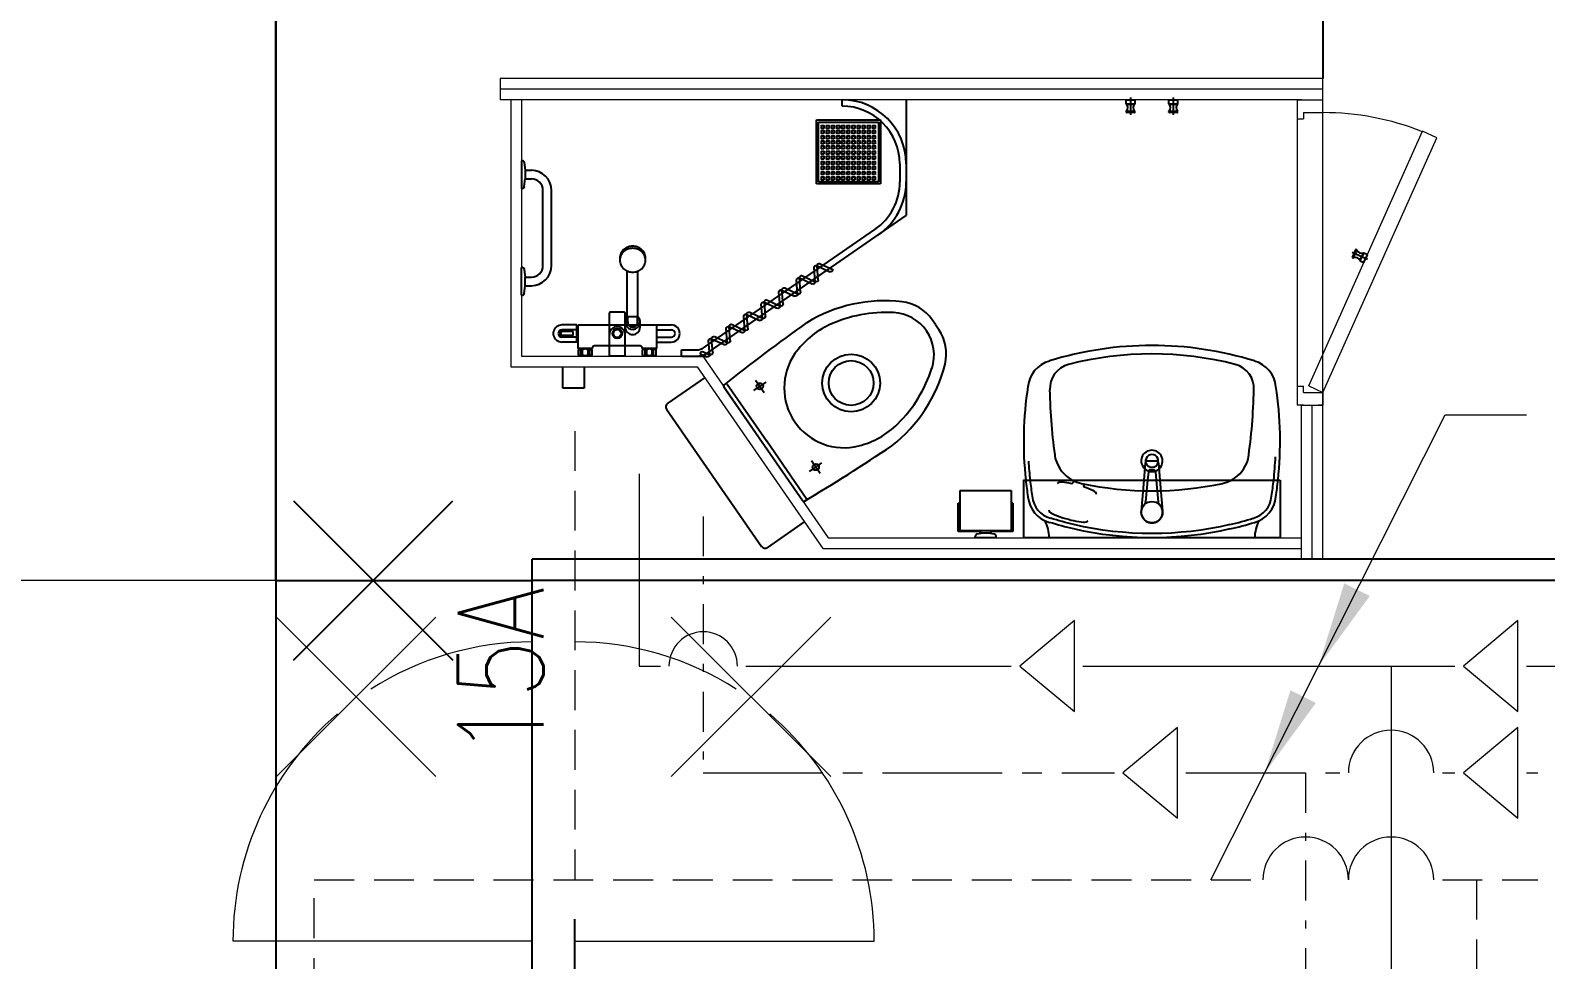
# Model space of a CAD drawing. Extents: x 475189 to 476029, y 1007718 to 1008015.
# Drawn here: x 475725.64 to 475744.65, y 1007975.47 to 1007987.13 of the extents above; entities that cross this region are included whole.
import ezdxf

# ---------------------------------------------------------------- set-up
doc = ezdxf.new("R2010")
doc.units = 0
doc.header["$LTSCALE"] = 2
doc.header["$MEASUREMENT"] = 0
doc.header["$PDMODE"] = 3
doc.header["$PDSIZE"] = -7
for name, pattern in [('CENTER2', [1.125, 0.75, -0.125, 0.125, -0.125]), ('DASHDOT2', [0.5, 0.25, -0.125, 0, -0.125]), ('HIDDEN', [0.375, 0.25, -0.125])]:
    doc.linetypes.add(name, pattern=pattern)
doc.layers.get('0').update_dxf_attribs({"linetype": 'CONTINUOUS', "lineweight": 0})
for name, color, linetype in [('DIVISION', 42, 'CONTINUOUS'), ('Furniture', 122, 'CONTINUOUS'), ('LAYER002', 7, 'CONTINUOUS'), ('Lining', 151, 'CONTINUOUS')]:
    doc.layers.add(name, color=color, linetype=linetype)
doc.styles.add('ROMANS', font='ROMANS.SHX')

msp = doc.modelspace()

# ---------------------------------------------------------------- linework, layer by layer
at = {"color": 8}
for p, q in [((475741.854, 1007986.523), (475731.534, 1007986.523)), ((475731.534, 1007986.523), (475731.534, 1007986.255)), ((475741.854, 1007986.389), (475731.534, 1007986.389)), ((475741.854, 1007980.492), (475741.854, 1007986.523)), ((475741.586, 1007986.255), (475731.534, 1007986.255)), ((475731.668, 1007986.255), (475731.668, 1007982.904)), ((475731.802, 1007986.255), (475731.802, 1007983.038)), ((475741.533, 1007986.255), (475741.854, 1007986.255)), ((475741.533, 1007986.255), (475741.533, 1007986.014)), ((475741.854, 1007986.094), (475741.854, 1007986.255)), ((475741.533, 1007986.014), (475741.533, 1007982.663)), ((475741.533, 1007986.014), (475741.613, 1007986.014)), ((475741.613, 1007986.094), (475741.854, 1007986.094)), ((475741.613, 1007986.094), (475741.613, 1007986.014)), ((475741.854, 1007982.583), (475741.854, 1007986.094)), ((475741.678, 1007982.665), (475743.105, 1007985.86)), ((475743.282, 1007985.778), (475743.105, 1007985.86)), ((475741.854, 1007982.583), (475743.282, 1007985.778)), ((475731.802, 1007983.038), (475733.992, 1007983.038)), ((475734.075, 1007983.038), (475735.65, 1007980.76)), ((475731.668, 1007982.904), (475734.005, 1007982.904)), ((475732.105, 1007982.904), (475733.537, 1007982.904)), ((475732.109, 1007982.904), (475733.542, 1007982.904)), ((475734.005, 1007982.904), (475735.58, 1007980.626)), ((475741.533, 1007982.663), (475741.533, 1007982.422)), ((475741.533, 1007982.663), (475741.613, 1007982.663)), ((475741.613, 1007982.583), (475741.613, 1007982.663)), ((475741.613, 1007982.583), (475741.854, 1007982.583)), ((475741.678, 1007982.665), (475741.854, 1007982.583)), ((475741.854, 1007982.583), (475741.854, 1007982.422)), ((475741.613, 1007982.422), (475741.533, 1007982.422)), ((475741.586, 1007982.422), (475741.854, 1007982.422)), ((475741.586, 1007980.492), (475741.586, 1007982.422)), ((475741.72, 1007980.492), (475741.72, 1007982.422)), ((475741.854, 1007982.422), (475741.801, 1007982.422)), ((475733.277, 1007981.564), (475733.277, 1007979.152)), ((475735.65, 1007980.76), (475741.586, 1007980.76)), ((475735.58, 1007980.626), (475741.586, 1007980.626)), ((475741.586, 1007980.492), (475741.854, 1007980.492)), ((475728.72, 1007980.224), (475667.604, 1007980.224)), ((475738.737, 1007979.721), (475738.053, 1007979.152)), ((475738.737, 1007978.582), (475738.737, 1007979.721)), ((475744.302, 1007979.721), (475743.618, 1007979.152)), ((475744.302, 1007978.582), (475744.302, 1007979.721)), ((475738.053, 1007979.152), (475738.737, 1007978.582)), ((475742.71, 1007979.152), (475742.71, 1007973.707)), ((475743.618, 1007979.152), (475744.302, 1007978.582)), ((475740.029, 1007978.381), (475739.346, 1007977.811)), ((475740.029, 1007977.242), (475740.029, 1007978.381)), ((475744.302, 1007978.381), (475743.618, 1007977.811)), ((475744.302, 1007977.242), (475744.302, 1007978.381)), ((475739.346, 1007977.811), (475740.029, 1007977.242)), ((475743.618, 1007977.811), (475744.302, 1007977.242)), ((475731.936, 1007975.701), (475728.183, 1007975.701)), ((475732.472, 1007975.701), (475736.226, 1007975.701))]:
    msp.add_line(p, q, dxfattribs=at)
at = {"color": 8, "linetype": 'HIDDEN'}
for p, q in [((475732.472, 1007982.1), (475732.472, 1007976.471)), ((475729.202, 1007944.989), (475729.202, 1007976.471)), ((475729.202, 1007976.471), (475740.994, 1007976.471)), ((475743.353, 1007976.471), (475744.55, 1007976.471)), ((475743.782, 1007976.471), (475743.782, 1007973.171))]:
    msp.add_line(p, q, dxfattribs=at)
at = {"color": 8, "linetype": 'DASHDOT2'}
for p, q in [((475734.081, 1007981.028), (475734.081, 1007977.811)), ((475741.638, 1007977.811), (475741.638, 1007973.836))]:
    msp.add_line(p, q, dxfattribs=at)
at = {"color": 8, "linetype": 'Continuous'}
for p, q in [((475733.277, 1007979.152), (475733.545, 1007979.152)), ((475734.617, 1007979.152), (475737.946, 1007979.152)), ((475738.844, 1007979.152), (475743.511, 1007979.152)), ((475744.409, 1007979.152), (475763.995, 1007979.152))]:
    msp.add_line(p, q, dxfattribs=at)
at = {"color": 8, "linetype": 'CENTER2'}
for p, q in [((475734.081, 1007977.811), (475739.239, 1007977.811)), ((475740.137, 1007977.811), (475742.067, 1007977.811)), ((475743.353, 1007977.811), (475743.511, 1007977.811)), ((475744.409, 1007977.811), (475744.55, 1007977.811))]:
    msp.add_line(p, q, dxfattribs=at)
at = {"color": 8}
msp.add_lwpolyline([(475740.45, 1007976.471), (475743.388, 1007982.304), (475744.41, 1007982.304)], dxfattribs=at)
for centre, radius, start, end in [((475741.854, 1007982.717), 3.377, 68.2988, 90), ((475734.081, 1007979.152), 0.429, 0, 180), ((475731.936, 1007975.701), 3.754, 90, 122.6057), ((475732.472, 1007975.701), 3.754, 57.3943, 90), ((475731.936, 1007975.701), 3.754, 130.6057, 180), ((475732.472, 1007975.701), 3.754, 0, 49.3943), ((475742.71, 1007977.811), 0.536, 0, 180), ((475741.638, 1007976.471), 0.536, 0, 180), ((475742.71, 1007976.471), 0.536, 0, 180)]:
    msp.add_arc(centre, radius, start, end, dxfattribs=at)
at = {"color": 8, "linetype": 'Continuous'}
for p in [(475729.728, 1007978.765), (475734.681, 1007978.765)]:
    msp.add_point(p, dxfattribs=at)
at = {"color": 8}
for points in [[(475742.442, 1007980.029), (475741.8, 1007979.152), (475742.123, 1007980.19)], [(475741.767, 1007978.689), (475741.125, 1007977.811), (475741.448, 1007978.849)]]:
    msp.add_solid(points, dxfattribs=at)
at = {"layer": 'DIVISION', "color": 8}
for p, q in [((475762.494, 1007980.492), (475731.936, 1007980.492)), ((475762.762, 1007980.224), (475731.936, 1007980.224))]:
    msp.add_line(p, q, dxfattribs=at)
at = {"layer": 'DIVISION', "color": 8, "linetype": 'Continuous'}
msp.add_line((475731.936, 1007980.224), (475731.936, 1007980.492), dxfattribs=at)
at = {"layer": 'Furniture', "color": 8}
for p, q in [((475735.823, 1007986.175), (475735.823, 1007986.255)), ((475736.627, 1007986.255), (475736.627, 1007985.224)), ((475739.388, 1007986.204), (475739.495, 1007986.204)), ((475739.39, 1007986.2), (475739.494, 1007986.2)), ((475739.442, 1007986.282), (475739.442, 1007986.067)), ((475739.924, 1007986.204), (475740.031, 1007986.204)), ((475739.926, 1007986.2), (475740.03, 1007986.2)), ((475739.978, 1007986.282), (475739.978, 1007986.067)), ((475735.501, 1007985.199), (475735.501, 1007986.003)), ((475735.501, 1007986.003), (475736.306, 1007986.003)), ((475736.306, 1007986.003), (475736.306, 1007985.199)), ((475739.388, 1007986.1), (475739.388, 1007986.108)), ((475739.388, 1007986.108), (475739.495, 1007986.108)), ((475739.388, 1007986.1), (475739.495, 1007986.1)), ((475739.39, 1007986.112), (475739.494, 1007986.112)), ((475739.49, 1007986.094), (475739.394, 1007986.094)), ((475739.495, 1007986.1), (475739.495, 1007986.108)), ((475739.924, 1007986.1), (475739.924, 1007986.108)), ((475739.924, 1007986.108), (475740.031, 1007986.108)), ((475739.924, 1007986.1), (475740.031, 1007986.1)), ((475739.926, 1007986.112), (475740.03, 1007986.112)), ((475740.026, 1007986.094), (475739.93, 1007986.094)), ((475740.031, 1007986.1), (475740.031, 1007986.108)), ((475735.528, 1007985.226), (475735.528, 1007985.976)), ((475735.528, 1007985.976), (475736.279, 1007985.976)), ((475736.279, 1007985.976), (475736.279, 1007985.226)), ((475731.802, 1007985.491), (475731.811, 1007985.491)), ((475731.802, 1007985.491), (475731.802, 1007985.143)), ((475731.837, 1007985.468), (475731.849, 1007985.37)), ((475736.547, 1007985.452), (475736.547, 1007985.224)), ((475736.627, 1007985.451), (475736.627, 1007984.802)), ((475731.837, 1007985.166), (475731.849, 1007985.263)), ((475731.849, 1007985.37), (475731.849, 1007985.263)), ((475731.849, 1007985.37), (475731.926, 1007985.37)), ((475731.849, 1007985.263), (475731.926, 1007985.263)), ((475736.279, 1007985.226), (475735.528, 1007985.226)), ((475731.802, 1007985.143), (475731.811, 1007985.143)), ((475732.07, 1007984.175), (475732.07, 1007985.118)), ((475732.178, 1007984.175), (475732.178, 1007985.118)), ((475736.306, 1007985.199), (475735.501, 1007985.199)), ((475734.075, 1007983.038), (475736.627, 1007984.802)), ((475734.097, 1007983.151), (475736.235, 1007984.629)), ((475742.416, 1007984.251), (475742.22, 1007984.339)), ((475742.264, 1007984.372), (475742.225, 1007984.284)), ((475742.228, 1007984.277), (475742.272, 1007984.375)), ((475742.228, 1007984.277), (475742.236, 1007984.273)), ((475742.236, 1007984.273), (475742.279, 1007984.371)), ((475742.24, 1007984.273), (475742.282, 1007984.368)), ((475742.272, 1007984.375), (475742.279, 1007984.371)), ((475742.32, 1007984.237), (475742.363, 1007984.332)), ((475742.323, 1007984.234), (475742.367, 1007984.332)), ((475742.414, 1007984.311), (475742.367, 1007984.332)), ((475742.37, 1007984.213), (475742.414, 1007984.311)), ((475731.802, 1007983.802), (475731.802, 1007984.151)), ((475731.802, 1007984.151), (475731.811, 1007984.151)), ((475731.837, 1007984.127), (475731.849, 1007984.03)), ((475733.129, 1007983.535), (475733.129, 1007984.106)), ((475733.263, 1007983.535), (475733.263, 1007984.106)), ((475734.144, 1007983.086), (475735.654, 1007984.13)), ((475735.486, 1007983.972), (475735.472, 1007984.146)), ((475735.524, 1007983.998), (475735.51, 1007984.173)), ((475735.51, 1007984.173), (475735.668, 1007984.098)), ((475735.548, 1007984.199), (475735.706, 1007984.124)), ((475742.323, 1007984.234), (475742.37, 1007984.213)), ((475731.837, 1007983.826), (475731.849, 1007983.923)), ((475731.849, 1007984.03), (475731.926, 1007984.03)), ((475731.849, 1007983.923), (475731.849, 1007984.03)), ((475731.849, 1007983.923), (475731.926, 1007983.923)), ((475735.107, 1007983.894), (475735.265, 1007983.819)), ((475735.265, 1007983.819), (475735.251, 1007983.994)), ((475735.289, 1007984.02), (475735.448, 1007983.945)), ((475735.303, 1007983.846), (475735.289, 1007984.02)), ((475735.327, 1007984.047), (475735.486, 1007983.972)), ((475731.802, 1007983.802), (475731.811, 1007983.802)), ((475734.862, 1007983.541), (475734.848, 1007983.715)), ((475734.848, 1007983.715), (475735.006, 1007983.64)), ((475734.886, 1007983.742), (475735.045, 1007983.667)), ((475735.045, 1007983.667), (475735.03, 1007983.841)), ((475735.083, 1007983.693), (475735.069, 1007983.868)), ((475735.069, 1007983.868), (475735.227, 1007983.793)), ((475732.904, 1007983.309), (475732.904, 1007983.58)), ((475733.092, 1007983.591), (475732.915, 1007983.591)), ((475733.102, 1007983.309), (475733.102, 1007983.58)), ((475733.129, 1007983.573), (475733.102, 1007983.573)), ((475733.129, 1007983.47), (475733.129, 1007983.573)), ((475733.129, 1007983.535), (475733.263, 1007983.535)), ((475733.135, 1007983.47), (475733.135, 1007983.535)), ((475733.258, 1007983.47), (475733.258, 1007983.535)), ((475734.604, 1007983.362), (475734.589, 1007983.537)), ((475734.642, 1007983.388), (475734.628, 1007983.563)), ((475734.628, 1007983.563), (475734.786, 1007983.488)), ((475734.666, 1007983.589), (475734.824, 1007983.514)), ((475734.824, 1007983.514), (475734.81, 1007983.689)), ((475732.203, 1007983.344), (475732.204, 1007983.344)), ((475732.204, 1007983.301), (475732.204, 1007983.344)), ((475732.497, 1007983.368), (475732.308, 1007983.368)), ((475732.497, 1007983.43), (475732.309, 1007983.43)), ((475732.451, 1007983.349), (475732.312, 1007983.349)), ((475732.448, 1007983.348), (475732.313, 1007983.348)), ((475732.448, 1007983.297), (475732.448, 1007983.348)), ((475732.451, 1007983.296), (475732.451, 1007983.349)), ((475732.497, 1007983.215), (475732.497, 1007983.43)), ((475732.513, 1007983.416), (475732.497, 1007983.416)), ((475732.513, 1007983.135), (475732.513, 1007983.43)), ((475732.513, 1007983.43), (475733.003, 1007983.43)), ((475733.003, 1007983.43), (475733.494, 1007983.43)), ((475733.29, 1007983.403), (475733.29, 1007983.47)), ((475733.494, 1007983.43), (475733.494, 1007983.135)), ((475733.494, 1007983.43), (475733.681, 1007983.43)), ((475733.494, 1007983.368), (475733.682, 1007983.368)), ((475734.383, 1007983.209), (475734.369, 1007983.384)), ((475734.421, 1007983.236), (475734.407, 1007983.411)), ((475734.407, 1007983.411), (475734.565, 1007983.335)), ((475734.445, 1007983.437), (475734.604, 1007983.362)), ((475736.995, 1007983.434), (475736.954, 1007983.494)), ((475736.995, 1007983.434), (475737.036, 1007983.374)), ((475732.204, 1007983.301), (475732.203, 1007983.301)), ((475732.497, 1007983.277), (475732.308, 1007983.277)), ((475732.497, 1007983.215), (475732.309, 1007983.215)), ((475732.451, 1007983.296), (475732.312, 1007983.296)), ((475732.448, 1007983.297), (475732.313, 1007983.297)), ((475732.513, 1007983.229), (475732.497, 1007983.229)), ((475732.513, 1007983.14), (475732.513, 1007983.135)), ((475732.69, 1007983.135), (475732.513, 1007983.135)), ((475732.69, 1007983.14), (475732.69, 1007983.135)), ((475733.29, 1007983.167), (475732.716, 1007983.167)), ((475732.904, 1007983.038), (475732.904, 1007983.309)), ((475733.102, 1007983.038), (475733.102, 1007983.309)), ((475733.317, 1007983.14), (475733.317, 1007983.135)), ((475733.494, 1007983.135), (475733.317, 1007983.135)), ((475733.494, 1007983.277), (475733.682, 1007983.277)), ((475733.494, 1007983.215), (475733.681, 1007983.215)), ((475734.163, 1007983.057), (475734.148, 1007983.232)), ((475734.187, 1007983.258), (475734.345, 1007983.183)), ((475734.201, 1007983.083), (475734.187, 1007983.258)), ((475734.225, 1007983.285), (475734.383, 1007983.209)), ((475732.515, 1007983.057), (475732.515, 1007983.116)), ((475732.516, 1007983.116), (475732.515, 1007983.116)), ((475732.516, 1007983.057), (475732.515, 1007983.057)), ((475732.516, 1007983.057), (475732.516, 1007983.116)), ((475732.682, 1007983.038), (475732.521, 1007983.038)), ((475732.548, 1007983.057), (475732.548, 1007983.116)), ((475732.569, 1007983.116), (475732.548, 1007983.116)), ((475732.569, 1007983.057), (475732.548, 1007983.057)), ((475732.569, 1007983.057), (475732.569, 1007983.116)), ((475732.633, 1007983.116), (475732.633, 1007983.057)), ((475732.654, 1007983.116), (475732.633, 1007983.116)), ((475732.654, 1007983.057), (475732.633, 1007983.057)), ((475732.654, 1007983.057), (475732.654, 1007983.116)), ((475732.686, 1007983.057), (475732.686, 1007983.116)), ((475732.686, 1007983.116), (475732.687, 1007983.116)), ((475732.686, 1007983.057), (475732.687, 1007983.057)), ((475732.687, 1007983.057), (475732.687, 1007983.116)), ((475733.102, 1007983.038), (475732.904, 1007983.038)), ((475733.319, 1007983.057), (475733.319, 1007983.116)), ((475733.32, 1007983.116), (475733.319, 1007983.116)), ((475733.32, 1007983.057), (475733.319, 1007983.057)), ((475733.32, 1007983.057), (475733.32, 1007983.116)), ((475733.486, 1007983.038), (475733.325, 1007983.038)), ((475733.352, 1007983.057), (475733.352, 1007983.116)), ((475733.373, 1007983.116), (475733.352, 1007983.116)), ((475733.373, 1007983.057), (475733.352, 1007983.057)), ((475733.373, 1007983.057), (475733.373, 1007983.116)), ((475733.437, 1007983.116), (475733.437, 1007983.057)), ((475733.458, 1007983.116), (475733.437, 1007983.116)), ((475733.458, 1007983.057), (475733.437, 1007983.057)), ((475733.458, 1007983.057), (475733.458, 1007983.116)), ((475733.49, 1007983.057), (475733.49, 1007983.116)), ((475733.49, 1007983.116), (475733.491, 1007983.116)), ((475733.49, 1007983.057), (475733.491, 1007983.057)), ((475733.491, 1007983.057), (475733.491, 1007983.116)), ((475733.807, 1007983.038), (475733.807, 1007983.119)), ((475733.807, 1007983.119), (475733.992, 1007983.119)), ((475733.807, 1007983.038), (475734.075, 1007983.038)), ((475734.045, 1007983.068), (475734.124, 1007983.031)), ((475734.083, 1007983.095), (475734.163, 1007983.057)), ((475732.322, 1007982.636), (475732.322, 1007982.904)), ((475732.59, 1007982.904), (475732.59, 1007982.636)), ((475734.099, 1007982.768), (475733.636, 1007982.448)), ((475732.59, 1007982.636), (475732.322, 1007982.636)), ((475734.34, 1007982.656), (475735.329, 1007981.225)), ((475734.383, 1007982.687), (475734.878, 1007981.971)), ((475734.715, 1007982.607), (475734.87, 1007982.714)), ((475734.739, 1007982.738), (475734.846, 1007982.584)), ((475733.622, 1007982.373), (475734.811, 1007980.653)), ((475735.383, 1007981.24), (475734.878, 1007981.971)), ((475735.416, 1007981.593), (475735.571, 1007981.7)), ((475735.547, 1007981.569), (475735.44, 1007981.724)), ((475739.627, 1007981.7), (475739.609, 1007981.484)), ((475739.654, 1007981.725), (475739.766, 1007981.725)), ((475739.728, 1007981.612), (475739.691, 1007981.612)), ((475739.792, 1007981.7), (475739.811, 1007981.484)), ((475739.609, 1007981.484), (475739.576, 1007981.093)), ((475739.656, 1007981.484), (475739.631, 1007981.21)), ((475739.665, 1007981.588), (475739.656, 1007981.484)), ((475739.755, 1007981.588), (475739.764, 1007981.484)), ((475739.764, 1007981.484), (475739.788, 1007981.21)), ((475739.811, 1007981.484), (475739.843, 1007981.093)), ((475737.303, 1007981.355), (475737.946, 1007981.355)), ((475737.303, 1007980.84), (475737.303, 1007981.355)), ((475737.946, 1007981.355), (475737.946, 1007980.84)), ((475737.281, 1007981.194), (475737.297, 1007981.194)), ((475737.281, 1007980.84), (475737.281, 1007981.194)), ((475737.297, 1007980.84), (475737.297, 1007981.194)), ((475737.967, 1007981.194), (475737.951, 1007981.194)), ((475737.951, 1007981.194), (475737.951, 1007980.84)), ((475737.967, 1007981.194), (475737.967, 1007980.84)), ((475735.349, 1007980.96), (475734.886, 1007980.64)), ((475737.547, 1007980.84), (475737.281, 1007980.84)), ((475737.946, 1007980.846), (475737.303, 1007980.846)), ((475737.49, 1007980.76), (475737.491, 1007980.776)), ((475737.758, 1007980.76), (475737.49, 1007980.76)), ((475737.558, 1007980.814), (475737.556, 1007980.814)), ((475737.557, 1007980.819), (475737.557, 1007980.83)), ((475737.691, 1007980.819), (475737.557, 1007980.819)), ((475737.691, 1007980.819), (475737.691, 1007980.83)), ((475737.692, 1007980.814), (475737.691, 1007980.814)), ((475737.967, 1007980.84), (475737.702, 1007980.84)), ((475737.758, 1007980.76), (475737.757, 1007980.776)), ((475738.731, 1007980.76), (475738.423, 1007980.76)), ((475740.996, 1007980.76), (475740.688, 1007980.76))]:
    msp.add_line(p, q, dxfattribs=at)
for points in [[(475739.388, 1007986.204), (475739.388, 1007986.255), (475739.495, 1007986.255), (475739.495, 1007986.204)], [(475739.924, 1007986.204), (475739.924, 1007986.255), (475740.031, 1007986.255), (475740.031, 1007986.204)]]:
    msp.add_lwpolyline(points, dxfattribs=at)
for points in [[(475735.596, 1007985.895), (475735.564, 1007985.895), (475735.564, 1007985.932), (475735.596, 1007985.932)], [(475735.596, 1007985.831), (475735.564, 1007985.831), (475735.564, 1007985.868), (475735.596, 1007985.868)], [(475735.596, 1007985.766), (475735.564, 1007985.766), (475735.564, 1007985.804), (475735.596, 1007985.804)], [(475735.66, 1007985.895), (475735.629, 1007985.895), (475735.629, 1007985.932), (475735.66, 1007985.932)], [(475735.66, 1007985.831), (475735.629, 1007985.831), (475735.629, 1007985.868), (475735.66, 1007985.868)], [(475735.66, 1007985.766), (475735.629, 1007985.766), (475735.629, 1007985.804), (475735.66, 1007985.804)], [(475735.724, 1007985.895), (475735.693, 1007985.895), (475735.693, 1007985.932), (475735.724, 1007985.932)], [(475735.724, 1007985.831), (475735.693, 1007985.831), (475735.693, 1007985.868), (475735.724, 1007985.868)], [(475735.724, 1007985.766), (475735.693, 1007985.766), (475735.693, 1007985.804), (475735.724, 1007985.804)], [(475735.789, 1007985.895), (475735.757, 1007985.895), (475735.757, 1007985.932), (475735.789, 1007985.932)], [(475735.789, 1007985.831), (475735.757, 1007985.831), (475735.757, 1007985.868), (475735.789, 1007985.868)], [(475735.789, 1007985.766), (475735.757, 1007985.766), (475735.757, 1007985.804), (475735.789, 1007985.804)], [(475735.853, 1007985.895), (475735.822, 1007985.895), (475735.822, 1007985.932), (475735.853, 1007985.932)], [(475735.853, 1007985.831), (475735.822, 1007985.831), (475735.822, 1007985.868), (475735.853, 1007985.868)], [(475735.853, 1007985.766), (475735.822, 1007985.766), (475735.822, 1007985.804), (475735.853, 1007985.804)], [(475735.917, 1007985.895), (475735.886, 1007985.895), (475735.886, 1007985.932), (475735.917, 1007985.932)], [(475735.917, 1007985.831), (475735.886, 1007985.831), (475735.886, 1007985.868), (475735.917, 1007985.868)], [(475735.917, 1007985.766), (475735.886, 1007985.766), (475735.886, 1007985.804), (475735.917, 1007985.804)], [(475735.982, 1007985.895), (475735.95, 1007985.895), (475735.95, 1007985.932), (475735.982, 1007985.932)], [(475735.982, 1007985.831), (475735.95, 1007985.831), (475735.95, 1007985.868), (475735.982, 1007985.868)], [(475735.982, 1007985.766), (475735.95, 1007985.766), (475735.95, 1007985.804), (475735.982, 1007985.804)], [(475736.046, 1007985.895), (475736.015, 1007985.895), (475736.015, 1007985.932), (475736.046, 1007985.932)], [(475736.046, 1007985.831), (475736.015, 1007985.831), (475736.015, 1007985.868), (475736.046, 1007985.868)], [(475736.046, 1007985.766), (475736.015, 1007985.766), (475736.015, 1007985.804), (475736.046, 1007985.804)], [(475736.11, 1007985.895), (475736.079, 1007985.895), (475736.079, 1007985.932), (475736.11, 1007985.932)], [(475736.11, 1007985.831), (475736.079, 1007985.831), (475736.079, 1007985.868), (475736.11, 1007985.868)], [(475736.11, 1007985.766), (475736.079, 1007985.766), (475736.079, 1007985.804), (475736.11, 1007985.804)], [(475736.175, 1007985.895), (475736.143, 1007985.895), (475736.143, 1007985.932), (475736.175, 1007985.932)], [(475736.175, 1007985.831), (475736.143, 1007985.831), (475736.143, 1007985.868), (475736.175, 1007985.868)], [(475736.175, 1007985.766), (475736.143, 1007985.766), (475736.143, 1007985.804), (475736.175, 1007985.804)], [(475736.239, 1007985.895), (475736.208, 1007985.895), (475736.208, 1007985.932), (475736.239, 1007985.932)], [(475736.239, 1007985.831), (475736.208, 1007985.831), (475736.208, 1007985.868), (475736.239, 1007985.868)], [(475736.239, 1007985.766), (475736.208, 1007985.766), (475736.208, 1007985.804), (475736.239, 1007985.804)], [(475735.596, 1007985.702), (475735.564, 1007985.702), (475735.564, 1007985.739), (475735.596, 1007985.739)], [(475735.596, 1007985.638), (475735.564, 1007985.638), (475735.564, 1007985.675), (475735.596, 1007985.675)], [(475735.596, 1007985.573), (475735.564, 1007985.573), (475735.564, 1007985.611), (475735.596, 1007985.611)], [(475735.66, 1007985.702), (475735.629, 1007985.702), (475735.629, 1007985.739), (475735.66, 1007985.739)], [(475735.66, 1007985.638), (475735.629, 1007985.638), (475735.629, 1007985.675), (475735.66, 1007985.675)], [(475735.66, 1007985.573), (475735.629, 1007985.573), (475735.629, 1007985.611), (475735.66, 1007985.611)], [(475735.724, 1007985.702), (475735.693, 1007985.702), (475735.693, 1007985.739), (475735.724, 1007985.739)], [(475735.724, 1007985.638), (475735.693, 1007985.638), (475735.693, 1007985.675), (475735.724, 1007985.675)], [(475735.724, 1007985.573), (475735.693, 1007985.573), (475735.693, 1007985.611), (475735.724, 1007985.611)], [(475735.789, 1007985.702), (475735.757, 1007985.702), (475735.757, 1007985.739), (475735.789, 1007985.739)], [(475735.789, 1007985.638), (475735.757, 1007985.638), (475735.757, 1007985.675), (475735.789, 1007985.675)], [(475735.789, 1007985.573), (475735.757, 1007985.573), (475735.757, 1007985.611), (475735.789, 1007985.611)], [(475735.853, 1007985.702), (475735.822, 1007985.702), (475735.822, 1007985.739), (475735.853, 1007985.739)], [(475735.853, 1007985.638), (475735.822, 1007985.638), (475735.822, 1007985.675), (475735.853, 1007985.675)], [(475735.853, 1007985.573), (475735.822, 1007985.573), (475735.822, 1007985.611), (475735.853, 1007985.611)], [(475735.917, 1007985.702), (475735.886, 1007985.702), (475735.886, 1007985.739), (475735.917, 1007985.739)], [(475735.917, 1007985.638), (475735.886, 1007985.638), (475735.886, 1007985.675), (475735.917, 1007985.675)], [(475735.917, 1007985.573), (475735.886, 1007985.573), (475735.886, 1007985.611), (475735.917, 1007985.611)], [(475735.982, 1007985.702), (475735.95, 1007985.702), (475735.95, 1007985.739), (475735.982, 1007985.739)], [(475735.982, 1007985.638), (475735.95, 1007985.638), (475735.95, 1007985.675), (475735.982, 1007985.675)], [(475735.982, 1007985.573), (475735.95, 1007985.573), (475735.95, 1007985.611), (475735.982, 1007985.611)], [(475736.046, 1007985.702), (475736.015, 1007985.702), (475736.015, 1007985.739), (475736.046, 1007985.739)], [(475736.046, 1007985.638), (475736.015, 1007985.638), (475736.015, 1007985.675), (475736.046, 1007985.675)], [(475736.046, 1007985.573), (475736.015, 1007985.573), (475736.015, 1007985.611), (475736.046, 1007985.611)], [(475736.11, 1007985.702), (475736.079, 1007985.702), (475736.079, 1007985.739), (475736.11, 1007985.739)], [(475736.11, 1007985.638), (475736.079, 1007985.638), (475736.079, 1007985.675), (475736.11, 1007985.675)], [(475736.11, 1007985.573), (475736.079, 1007985.573), (475736.079, 1007985.611), (475736.11, 1007985.611)], [(475736.175, 1007985.702), (475736.143, 1007985.702), (475736.143, 1007985.739), (475736.175, 1007985.739)], [(475736.175, 1007985.638), (475736.143, 1007985.638), (475736.143, 1007985.675), (475736.175, 1007985.675)], [(475736.175, 1007985.573), (475736.143, 1007985.573), (475736.143, 1007985.611), (475736.175, 1007985.611)], [(475736.239, 1007985.702), (475736.208, 1007985.702), (475736.208, 1007985.739), (475736.239, 1007985.739)], [(475736.239, 1007985.638), (475736.208, 1007985.638), (475736.208, 1007985.675), (475736.239, 1007985.675)], [(475736.239, 1007985.573), (475736.208, 1007985.573), (475736.208, 1007985.611), (475736.239, 1007985.611)], [(475735.596, 1007985.509), (475735.564, 1007985.509), (475735.564, 1007985.546), (475735.596, 1007985.546)], [(475735.596, 1007985.445), (475735.564, 1007985.445), (475735.564, 1007985.482), (475735.596, 1007985.482)], [(475735.596, 1007985.38), (475735.564, 1007985.38), (475735.564, 1007985.418), (475735.596, 1007985.418)], [(475735.66, 1007985.509), (475735.629, 1007985.509), (475735.629, 1007985.546), (475735.66, 1007985.546)], [(475735.66, 1007985.445), (475735.629, 1007985.445), (475735.629, 1007985.482), (475735.66, 1007985.482)], [(475735.66, 1007985.38), (475735.629, 1007985.38), (475735.629, 1007985.418), (475735.66, 1007985.418)], [(475735.724, 1007985.509), (475735.693, 1007985.509), (475735.693, 1007985.546), (475735.724, 1007985.546)], [(475735.724, 1007985.445), (475735.693, 1007985.445), (475735.693, 1007985.482), (475735.724, 1007985.482)], [(475735.724, 1007985.38), (475735.693, 1007985.38), (475735.693, 1007985.418), (475735.724, 1007985.418)], [(475735.789, 1007985.509), (475735.757, 1007985.509), (475735.757, 1007985.546), (475735.789, 1007985.546)], [(475735.789, 1007985.445), (475735.757, 1007985.445), (475735.757, 1007985.482), (475735.789, 1007985.482)], [(475735.789, 1007985.38), (475735.757, 1007985.38), (475735.757, 1007985.418), (475735.789, 1007985.418)], [(475735.853, 1007985.509), (475735.822, 1007985.509), (475735.822, 1007985.546), (475735.853, 1007985.546)], [(475735.853, 1007985.445), (475735.822, 1007985.445), (475735.822, 1007985.482), (475735.853, 1007985.482)], [(475735.853, 1007985.38), (475735.822, 1007985.38), (475735.822, 1007985.418), (475735.853, 1007985.418)], [(475735.917, 1007985.509), (475735.886, 1007985.509), (475735.886, 1007985.546), (475735.917, 1007985.546)], [(475735.917, 1007985.445), (475735.886, 1007985.445), (475735.886, 1007985.482), (475735.917, 1007985.482)], [(475735.917, 1007985.38), (475735.886, 1007985.38), (475735.886, 1007985.418), (475735.917, 1007985.418)], [(475735.982, 1007985.509), (475735.95, 1007985.509), (475735.95, 1007985.546), (475735.982, 1007985.546)], [(475735.982, 1007985.445), (475735.95, 1007985.445), (475735.95, 1007985.482), (475735.982, 1007985.482)], [(475735.982, 1007985.38), (475735.95, 1007985.38), (475735.95, 1007985.418), (475735.982, 1007985.418)], [(475736.046, 1007985.509), (475736.015, 1007985.509), (475736.015, 1007985.546), (475736.046, 1007985.546)], [(475736.046, 1007985.445), (475736.015, 1007985.445), (475736.015, 1007985.482), (475736.046, 1007985.482)], [(475736.046, 1007985.38), (475736.015, 1007985.38), (475736.015, 1007985.418), (475736.046, 1007985.418)], [(475736.11, 1007985.509), (475736.079, 1007985.509), (475736.079, 1007985.546), (475736.11, 1007985.546)], [(475736.11, 1007985.445), (475736.079, 1007985.445), (475736.079, 1007985.482), (475736.11, 1007985.482)], [(475736.11, 1007985.38), (475736.079, 1007985.38), (475736.079, 1007985.418), (475736.11, 1007985.418)], [(475736.175, 1007985.509), (475736.143, 1007985.509), (475736.143, 1007985.546), (475736.175, 1007985.546)], [(475736.175, 1007985.445), (475736.143, 1007985.445), (475736.143, 1007985.482), (475736.175, 1007985.482)], [(475736.175, 1007985.38), (475736.143, 1007985.38), (475736.143, 1007985.418), (475736.175, 1007985.418)], [(475736.239, 1007985.509), (475736.208, 1007985.509), (475736.208, 1007985.546), (475736.239, 1007985.546)], [(475736.239, 1007985.445), (475736.208, 1007985.445), (475736.208, 1007985.482), (475736.239, 1007985.482)], [(475736.239, 1007985.38), (475736.208, 1007985.38), (475736.208, 1007985.418), (475736.239, 1007985.418)], [(475735.596, 1007985.316), (475735.564, 1007985.316), (475735.564, 1007985.353), (475735.596, 1007985.353)], [(475735.596, 1007985.252), (475735.564, 1007985.252), (475735.564, 1007985.289), (475735.596, 1007985.289)], [(475735.66, 1007985.316), (475735.629, 1007985.316), (475735.629, 1007985.353), (475735.66, 1007985.353)], [(475735.66, 1007985.252), (475735.629, 1007985.252), (475735.629, 1007985.289), (475735.66, 1007985.289)], [(475735.724, 1007985.316), (475735.693, 1007985.316), (475735.693, 1007985.353), (475735.724, 1007985.353)], [(475735.724, 1007985.252), (475735.693, 1007985.252), (475735.693, 1007985.289), (475735.724, 1007985.289)], [(475735.789, 1007985.316), (475735.757, 1007985.316), (475735.757, 1007985.353), (475735.789, 1007985.353)], [(475735.789, 1007985.252), (475735.757, 1007985.252), (475735.757, 1007985.289), (475735.789, 1007985.289)], [(475735.853, 1007985.316), (475735.822, 1007985.316), (475735.822, 1007985.353), (475735.853, 1007985.353)], [(475735.853, 1007985.252), (475735.822, 1007985.252), (475735.822, 1007985.289), (475735.853, 1007985.289)], [(475735.917, 1007985.316), (475735.886, 1007985.316), (475735.886, 1007985.353), (475735.917, 1007985.353)], [(475735.917, 1007985.252), (475735.886, 1007985.252), (475735.886, 1007985.289), (475735.917, 1007985.289)], [(475735.982, 1007985.316), (475735.95, 1007985.316), (475735.95, 1007985.353), (475735.982, 1007985.353)], [(475735.982, 1007985.252), (475735.95, 1007985.252), (475735.95, 1007985.289), (475735.982, 1007985.289)], [(475736.046, 1007985.316), (475736.015, 1007985.316), (475736.015, 1007985.353), (475736.046, 1007985.353)], [(475736.046, 1007985.252), (475736.015, 1007985.252), (475736.015, 1007985.289), (475736.046, 1007985.289)], [(475736.11, 1007985.316), (475736.079, 1007985.316), (475736.079, 1007985.353), (475736.11, 1007985.353)], [(475736.11, 1007985.252), (475736.079, 1007985.252), (475736.079, 1007985.289), (475736.11, 1007985.289)], [(475736.175, 1007985.316), (475736.143, 1007985.316), (475736.143, 1007985.353), (475736.175, 1007985.353)], [(475736.175, 1007985.252), (475736.143, 1007985.252), (475736.143, 1007985.289), (475736.175, 1007985.289)], [(475736.239, 1007985.316), (475736.208, 1007985.316), (475736.208, 1007985.353), (475736.239, 1007985.353)], [(475736.239, 1007985.252), (475736.208, 1007985.252), (475736.208, 1007985.289), (475736.239, 1007985.289)], [(475741.318, 1007981.484), (475741.318, 1007980.76), (475738.102, 1007980.76), (475738.102, 1007981.484)]]:
    msp.add_lwpolyline(points, close=True, dxfattribs=at)
for points in [[(475733.357, 1007984.258, 0.052075), (475733.356, 1007984.287, 0.05173), (475733.349, 1007984.315, 0.05089), (475733.337, 1007984.342, 0.049718), (475733.319, 1007984.366, 0.048423), (475733.297, 1007984.386, 0.047205), (475733.271, 1007984.402, 0.046227), (475733.242, 1007984.413, 0.045603), (475733.211, 1007984.418, 0.045396), (475733.18, 1007984.418, 0.045626), (475733.149, 1007984.413, 0.046271), (475733.12, 1007984.401, 0.047264), (475733.094, 1007984.385, 0.048491), (475733.072, 1007984.365, 0.049785), (475733.055, 1007984.341, 0.050944), (475733.043, 1007984.314, 0.051762), (475733.036, 1007984.285, 0.052077), (475733.036, 1007984.256, 0.052077)], [(475732.633, 1007983.116, 0.053646), (475732.625, 1007983.123, 0.055269), (475732.616, 1007983.127, 0.056428), (475732.606, 1007983.129, 0.056849), (475732.596, 1007983.129, 0.056428), (475732.586, 1007983.127, 0.055269), (475732.577, 1007983.123, 0.053646), (475732.569, 1007983.116, 0.053646)], [(475733.437, 1007983.116, 0.053646), (475733.429, 1007983.123, 0.055269), (475733.42, 1007983.127, 0.056428), (475733.41, 1007983.129, 0.056849), (475733.4, 1007983.129, 0.056428), (475733.39, 1007983.127, 0.055269), (475733.381, 1007983.123, 0.053646), (475733.373, 1007983.116, 0.053646)], [(475732.633, 1007983.057, -0.053646), (475732.625, 1007983.051, -0.055269), (475732.616, 1007983.046, -0.056428), (475732.606, 1007983.044, -0.056849), (475732.596, 1007983.044, -0.056428), (475732.586, 1007983.046, -0.055269), (475732.577, 1007983.051, -0.053646), (475732.569, 1007983.057, -0.053646)], [(475733.437, 1007983.057, -0.053646), (475733.429, 1007983.051, -0.055269), (475733.42, 1007983.046, -0.056428), (475733.41, 1007983.044, -0.056849), (475733.4, 1007983.044, -0.056428), (475733.39, 1007983.046, -0.055269), (475733.381, 1007983.051, -0.053646), (475733.373, 1007983.057, -0.053646)], [(475738.502, 1007981.746, -0.014975), (475738.454, 1007982.179, -0.014955), (475738.431, 1007982.615, -0.014955)], [(475740.917, 1007981.746, 0.014975), (475740.966, 1007982.179, 0.014955), (475740.989, 1007982.615, 0.014955)], [(475740.688, 1007980.871, -0.113761), (475738.731, 1007980.871, -0.018329), (475738.423, 1007980.954)], [(475740.688, 1007980.926, -0.115217), (475738.731, 1007980.926, -0.017611), (475738.439, 1007981.006)], [(475738.731, 1007980.926, -0.017611), (475738.439, 1007981.006)], [(475740.688, 1007980.871, -0.113761), (475738.731, 1007980.871)], [(475740.688, 1007980.871, -0.113761), (475738.731, 1007980.871)]]:
    msp.add_lwpolyline(points, format="xyb", dxfattribs=at)
msp.add_lwpolyline([(475733.035, 1007984.242, 0.052543), (475733.038, 1007984.213, 0.051974), (475733.048, 1007984.185, 0.050953), (475733.062, 1007984.159, 0.049677), (475733.082, 1007984.136, 0.048366), (475733.107, 1007984.117, 0.047214), (475733.135, 1007984.103, 0.046368), (475733.165, 1007984.095, 0.045923), (475733.196, 1007984.092, 0.045923), (475733.228, 1007984.095, 0.046368), (475733.258, 1007984.103, 0.047214), (475733.286, 1007984.117, 0.048366), (475733.31, 1007984.136, 0.049677), (475733.33, 1007984.159, 0.050953), (475733.345, 1007984.185, 0.051974), (475733.354, 1007984.213, 0.052543), (475733.357, 1007984.242, 0.052543), (475733.354, 1007984.271, 0.051974), (475733.345, 1007984.3, 0.050953), (475733.33, 1007984.326, 0.049677), (475733.31, 1007984.348, 0.048366), (475733.286, 1007984.367, 0.047214), (475733.258, 1007984.381, 0.046368), (475733.228, 1007984.389, 0.045923), (475733.196, 1007984.392, 0.045923), (475733.165, 1007984.389, 0.046368), (475733.135, 1007984.381, 0.047214), (475733.107, 1007984.367, 0.048366), (475733.082, 1007984.348, 0.049677), (475733.062, 1007984.326, 0.050953), (475733.048, 1007984.3, 0.051974), (475733.038, 1007984.271, 0.052543)], format="xyb", close=True, dxfattribs=at)
for centre, radius in [((475733.003, 1007983.323), 0.0617), ((475733.003, 1007983.323), 0.0482), ((475735.937, 1007982.702), 0.362), ((475735.937, 1007982.702), 0.281), ((475734.792, 1007982.661), 0.0402), ((475735.493, 1007981.647), 0.0402), ((475739.71, 1007981.082), 0.134)]:
    msp.add_circle(centre, radius, dxfattribs=at)
for centre, radius, start, end in [((475735.823, 1007985.451), 0.804, 0, 90), ((475735.823, 1007985.451), 0.724, 0, 90), ((475739.394, 1007986.204), 0.00536, 180, 222.9255), ((475739.342, 1007986.156), 0.0647, 317.0745, 42.9255), ((475739.541, 1007986.156), 0.0647, 137.0745, 222.9255), ((475739.49, 1007986.204), 0.00536, 317.0745, 0), ((475739.93, 1007986.204), 0.00536, 180, 222.9255), ((475739.878, 1007986.156), 0.0647, 317.0745, 42.9255), ((475740.077, 1007986.156), 0.0647, 137.0745, 222.9255), ((475740.026, 1007986.204), 0.00536, 317.0745, 0), ((475739.394, 1007986.108), 0.00536, 137.0745, 180), ((475739.394, 1007986.1), 0.00536, 180, 270), ((475739.49, 1007986.1), 0.00536, 270, 0), ((475739.49, 1007986.108), 0.00536, 0, 42.9255), ((475739.93, 1007986.108), 0.00536, 137.0745, 180), ((475739.93, 1007986.1), 0.00536, 180, 270), ((475740.026, 1007986.1), 0.00536, 270, 0), ((475740.026, 1007986.108), 0.00536, 0, 42.9255), ((475731.811, 1007985.464), 0.0268, 7.0165, 90), ((475731.926, 1007985.118), 0.252, 0, 90), ((475731.926, 1007985.118), 0.145, 0, 90), ((475735.823, 1007985.224), 0.724, 304.6524, 0), ((475735.823, 1007985.224), 0.804, 304.6525, 0), ((475731.811, 1007985.169), 0.0268, 270, 352.9835), ((475731.811, 1007984.124), 0.0268, 7.0165, 90), ((475731.926, 1007984.175), 0.145, 270, 0), ((475731.926, 1007984.175), 0.252, 270, 0), ((475731.811, 1007983.829), 0.0268, 270, 352.9835), ((475736.358, 1007981.863), 1.871, 83.3282, 121.4644), ((475736.513, 1007983.189), 0.536, 34.6529, 83.3282), ((475732.915, 1007983.58), 0.0107, 90, 180), ((475733.092, 1007983.58), 0.0107, 0, 90), ((475733.196, 1007983.467), 0.0938, 180, 45.3483), ((475736.38, 1007981.878), 1.71, 87.0293, 114.7892), ((475736.441, 1007983.051), 0.536, 342.2764, 87.0293), ((475732.286, 1007983.323), 0.0871, 167.1604, 192.8396), ((475732.203, 1007983.341), 0.00268, 90, 167.1604), ((475732.309, 1007983.323), 0.107, 90, 168.4728), ((475732.308, 1007983.323), 0.0456, 90, 180), ((475732.308, 1007983.323), 0.0456, 180, 270), ((475732.312, 1007983.323), 0.0268, 90, 180), ((475732.312, 1007983.323), 0.0268, 180, 270), ((475732.313, 1007983.323), 0.0255, 90, 180), ((475732.313, 1007983.323), 0.0255, 180, 270), ((475732.317, 1007983.323), 0.0255, 90, 180), ((475732.317, 1007983.323), 0.0255, 180, 270), ((475733.003, 1007983.309), 0.0992, 0, 180), ((475733.196, 1007983.403), 0.0938, 180, 0), ((475733.196, 1007983.47), 0.067, 180, 23.0759), ((475733.196, 1007983.47), 0.0617, 180, 0.0004), ((475733.681, 1007983.323), 0.107, 0, 90), ((475733.681, 1007983.323), 0.107, 270, 0), ((475733.682, 1007983.323), 0.0456, 0, 90), ((475733.682, 1007983.323), 0.0456, 270, 0), ((475747.957, 1007965.672), 21.784, 125.2611, 128.6797), ((475736.112, 1007982.457), 1.072, 114.7892, 145.1134), ((475736.595, 1007983.069), 0.536, 345.9775, 34.6529), ((475732.203, 1007983.304), 0.00268, 192.8396, 270), ((475732.309, 1007983.323), 0.107, 191.5272, 270), ((475732.551, 1007983.116), 0.0353, 148.0188, 180.0904), ((475732.532, 1007983.113), 0.0164, 10.3889, 169.6111), ((475732.67, 1007983.113), 0.0164, 10.3889, 169.6111), ((475732.652, 1007983.116), 0.0353, 359.9096, 31.9812), ((475732.716, 1007983.14), 0.0268, 90, 180), ((475733.29, 1007983.14), 0.0268, 0, 90), ((475733.355, 1007983.116), 0.0353, 148.0188, 180.0904), ((475733.336, 1007983.113), 0.0164, 10.3889, 169.6111), ((475733.474, 1007983.113), 0.0164, 10.3889, 169.6111), ((475733.456, 1007983.116), 0.0353, 359.9096, 31.9812), ((475733.992, 1007983.306), 0.188, 270, 304.6526), ((475739.71, 1007978.817), 4.356, 72.8194, 107.1806), ((475732.551, 1007983.057), 0.0353, 179.9096, 211.9812), ((475732.532, 1007983.06), 0.0164, 190.3889, 349.6111), ((475732.67, 1007983.06), 0.0164, 190.3889, 349.6111), ((475732.652, 1007983.057), 0.0353, 328.0188, 0.0904), ((475733.355, 1007983.057), 0.0353, 179.9096, 211.9812), ((475733.336, 1007983.06), 0.0164, 190.3889, 349.6111), ((475733.474, 1007983.06), 0.0164, 190.3889, 349.6111), ((475733.456, 1007983.057), 0.0353, 328.0188, 0.0904), ((475733.992, 1007983.306), 0.268, 270, 304.6526), ((475735.848, 1007982.641), 0.751, 145.1134, 284.1923), ((475735.3, 1007983.393), 1.871, 307.8413, 345.9775), ((475738.521, 1007982.624), 0.367, 105.3905, 174.9983), ((475739.71, 1007978.817), 4.249, 75.75, 104.25), ((475740.899, 1007982.624), 0.367, 5.0017, 74.6095), ((475735.322, 1007983.408), 1.71, 314.5165, 342.2764), ((475738.737, 1007982.636), 0.307, 103.773, 184.0177), ((475740.683, 1007982.636), 0.307, 355.9823, 76.227), ((475734.353, 1007982.665), 0.0161, 128.6797, 214.6529), ((475734.37, 1007982.678), 0.0161, 34.6529, 128.6232), ((475742.571, 1007981.966), 4.47, 171.1172, 186.1968), ((475736.848, 1007981.966), 4.47, 353.8032, 8.8828), ((475733.666, 1007982.404), 0.0536, 124.6527, 214.6526), ((475735.77, 1007982.953), 1.072, 284.1923, 314.5165), ((475724.253, 1007999.966), 21.784, 300.5865, 304.0446), ((475739.71, 1007981.725), 0.134, 311.5233, 228.4752), ((475739.71, 1007981.725), 0.0804, 350.1019, 189.8952), ((475742.571, 1007981.966), 4.416, 183.1813, 186.2724), ((475738.908, 1007981.855), 0.42, 195.0142, 241.9957), ((475739.71, 1007981.725), 0.134, 228.4752, 311.5233), ((475739.654, 1007981.698), 0.0268, 90, 175.1945), ((475739.71, 1007981.725), 0.0804, 189.8952, 350.1019), ((475739.691, 1007981.586), 0.0268, 90, 174.9364), ((475739.728, 1007981.586), 0.0268, 5.0636, 90), ((475739.766, 1007981.698), 0.0268, 4.8055, 90), ((475740.511, 1007981.855), 0.42, 298.0043, 344.9858), ((475736.848, 1007981.966), 4.416, 353.7276, 357.5249), ((475742.571, 1007981.966), 4.47, 186.1968, 188.8828), ((475742.571, 1007981.966), 4.416, 186.2724, 188.8828), ((475738.572, 1007981.384), 0.0764, 83.003, 130.962), ((475738.412, 1007980.078), 1.392, 77.8833, 83.0118), ((475738.67, 1007981.5), 0.0694, 299.0455, 331.7807), ((475738.908, 1007981.855), 0.42, 241.9957, 258.8835), ((475738.67, 1007981.5), 0.0694, 331.7807, 336.715), ((475739.71, 1007985.598), 4.249, 258.0045, 282.0863), ((475738.919, 1007981.431), 0.0694, 174.5886, 210.0959), ((475740.511, 1007981.855), 0.42, 281.1165, 298.0043), ((475736.848, 1007981.966), 4.416, 351.1172, 353.7276), ((475736.848, 1007981.966), 4.47, 351.1172, 353.8032), ((475738.521, 1007981.308), 0.367, 185.0017, 254.6095), ((475738.521, 1007981.308), 0.313, 185.0017, 254.6095), ((475738.412, 1007980.078), 1.392, 66.1301, 71.2587), ((475738.944, 1007981.281), 0.0764, 18.1799, 66.1389), ((475740.899, 1007981.308), 0.313, 285.3905, 354.9983), ((475740.899, 1007981.308), 0.367, 285.3905, 354.9983), ((475738.488, 1007981.135), 0.0764, 198.179, 246.138), ((475739.021, 1007982.337), 1.392, 246.1292, 258.0105), ((475739.71, 1007981.082), 0.134, 134.6701, 45.3299), ((475739.578, 1007981.215), 0.0536, 314.6701, 354.9364), ((475739.842, 1007981.215), 0.0536, 185.0636, 225.3299), ((475737.847, 1007980.729), 0.577, 3.0744, 25.09), ((475739.021, 1007982.337), 1.392, 258.0105, 263.011), ((475738.861, 1007981.032), 0.0764, 263.0022, 310.9612), ((475739.71, 1007985.116), 4.302, 283.1449, 287.1806), ((475739.71, 1007985.116), 4.356, 282.9802, 287.1806), ((475741.573, 1007980.729), 0.577, 154.91, 176.9256), ((475737.524, 1007980.773), 0.0322, 105.2343, 176.0192), ((475737.624, 1007980.403), 0.416, 74.7666, 105.2343), ((475737.547, 1007980.83), 0.0107, 0, 90), ((475737.702, 1007980.83), 0.0107, 90, 180), ((475737.725, 1007980.773), 0.0322, 3.9808, 74.7666), ((475734.856, 1007980.684), 0.0536, 214.6526, 304.6525)]:
    msp.add_arc(centre, radius, start, end, dxfattribs=at)
for centre, major_axis, start_param, end_param in [((475742.23, 1007984.282), (-0.00379, 0.00379), 0.366519, 1.937315), ((475742.238, 1007984.278), (0.00379, 0.00379), 3.508111, 4.257302), ((475742.261, 1007984.212), (-0.0458, 0.0458), 4.329717, 5.828098), ((475742.269, 1007984.37), (-0.00379, 0.00379), 5.078908, 6.649704), ((475742.277, 1007984.366), (0.00379, 0.00379), 5.900513, 6.649704), ((475742.342, 1007984.394), (0.0458, 0.0458), 2.758921, 4.257302), ((475742.364, 1007984.327), (-0.00379, 0.00379), 5.078908, 5.828098), ((475742.325, 1007984.239), (0.00379, 0.00379), 2.758921, 3.508111)]:
    msp.add_ellipse(centre, major_axis=major_axis, ratio=1, start_param=start_param, end_param=end_param, dxfattribs=at)
at = {"layer": 'Furniture', "color": 8, "extrusion": (0, 0, -1)}
for centre, major_axis, start_param, end_param in [((475735.498, 1007984.148), (0.0179, 0.0199), 3.898203, 5.992638), ((475735.536, 1007984.175), (0.0199, -0.0179), 2.327406, 4.421842), ((475735.68, 1007984.122), (0.0199, -0.0179), 5.469002, 7.563381), ((475735.095, 1007983.87), (0.0179, 0.0199), 3.898203, 5.992638), ((475735.278, 1007983.996), (0.0199, -0.0179), 2.327388, 4.421811), ((475735.316, 1007984.022), (0.0199, -0.0179), 2.327388, 4.421811), ((475735.459, 1007983.969), (0.0179, 0.0199), 0.756613, 2.850992), ((475735.497, 1007983.996), (0.0199, -0.0179), 5.469002, 7.563381), ((475734.837, 1007983.691), (0.0179, 0.0199), 3.898184, 5.992607), ((475734.875, 1007983.717), (0.0199, -0.0179), 2.327388, 4.421811), ((475735.057, 1007983.843), (0.0179, 0.0199), 3.898203, 5.992638), ((475735.238, 1007983.817), (0.0179, 0.0199), 0.756561, 2.85094), ((475735.277, 1007983.843), (0.0179, 0.0199), 0.756561, 2.85094), ((475734.616, 1007983.539), (0.0199, -0.0179), 2.327413, 4.421797), ((475734.654, 1007983.565), (0.0199, -0.0179), 2.327413, 4.421797), ((475734.797, 1007983.512), (0.0179, 0.0199), 0.756561, 2.85094), ((475734.836, 1007983.539), (0.0179, 0.0199), 0.756561, 2.85094), ((475735.018, 1007983.665), (0.0179, 0.0199), 0.756613, 2.850992), ((475735.056, 1007983.691), (0.0179, 0.0199), 0.756613, 2.850992), ((475734.396, 1007983.386), (0.0179, 0.0199), 3.898228, 5.992639), ((475734.434, 1007983.413), (0.0179, 0.0199), 3.898228, 5.992639), ((475734.577, 1007983.36), (0.0199, -0.0179), 5.468983, 7.563317), ((475734.615, 1007983.386), (0.0179, 0.0199), 0.756595, 2.850928), ((475734.175, 1007983.234), (0.0179, 0.0199), 3.898197, 5.992603), ((475734.213, 1007983.26), (0.0179, 0.0199), 3.898197, 5.992603), ((475734.356, 1007983.207), (0.0199, -0.0179), 5.468979, 7.563393), ((475734.395, 1007983.234), (0.0179, 0.0199), 0.75659, 2.851004), ((475734.072, 1007983.07), (0.0179, 0.0199), 3.898197, 5.992603), ((475734.136, 1007983.055), (0.0179, 0.0199), 0.756598, 2.851052), ((475734.174, 1007983.081), (0.0179, 0.0199), 0.756598, 2.851052)]:
    msp.add_ellipse(centre, major_axis=major_axis, ratio=1, start_param=start_param, end_param=end_param, dxfattribs=at)
at = {"layer": 'LAYER002', "color": 8, "linetype": 'Continuous'}
for p, q in [((475728.72, 1007997.647), (475728.72, 1007930.634)), ((475728.72, 1007980.224), (475728.72, 1007997.647)), ((475728.72, 1007980.224), (475731.936, 1007980.224)), ((475731.936, 1007974.863), (475731.936, 1007980.224))]:
    msp.add_line(p, q, dxfattribs=at)
msp.add_point((475729.941, 1007980.224), dxfattribs=at)
at = {"layer": 'Lining', "color": 8}
for p, q in [((475741.854, 1007992.286), (475741.854, 1007986.523)), ((475732.472, 1007974.327), (475732.472, 1007975.977))]:
    msp.add_line(p, q, dxfattribs=at)

# ---------------------------------------------------------------- texts
at = {"color": 8, "style": 'ROMANS', "width": 0.8}
msp.add_text('15A', height=1.0722, rotation=90, dxfattribs=at).set_placement((475732.076, 1007978.013))

doc.saveas('drawing.dxf')
